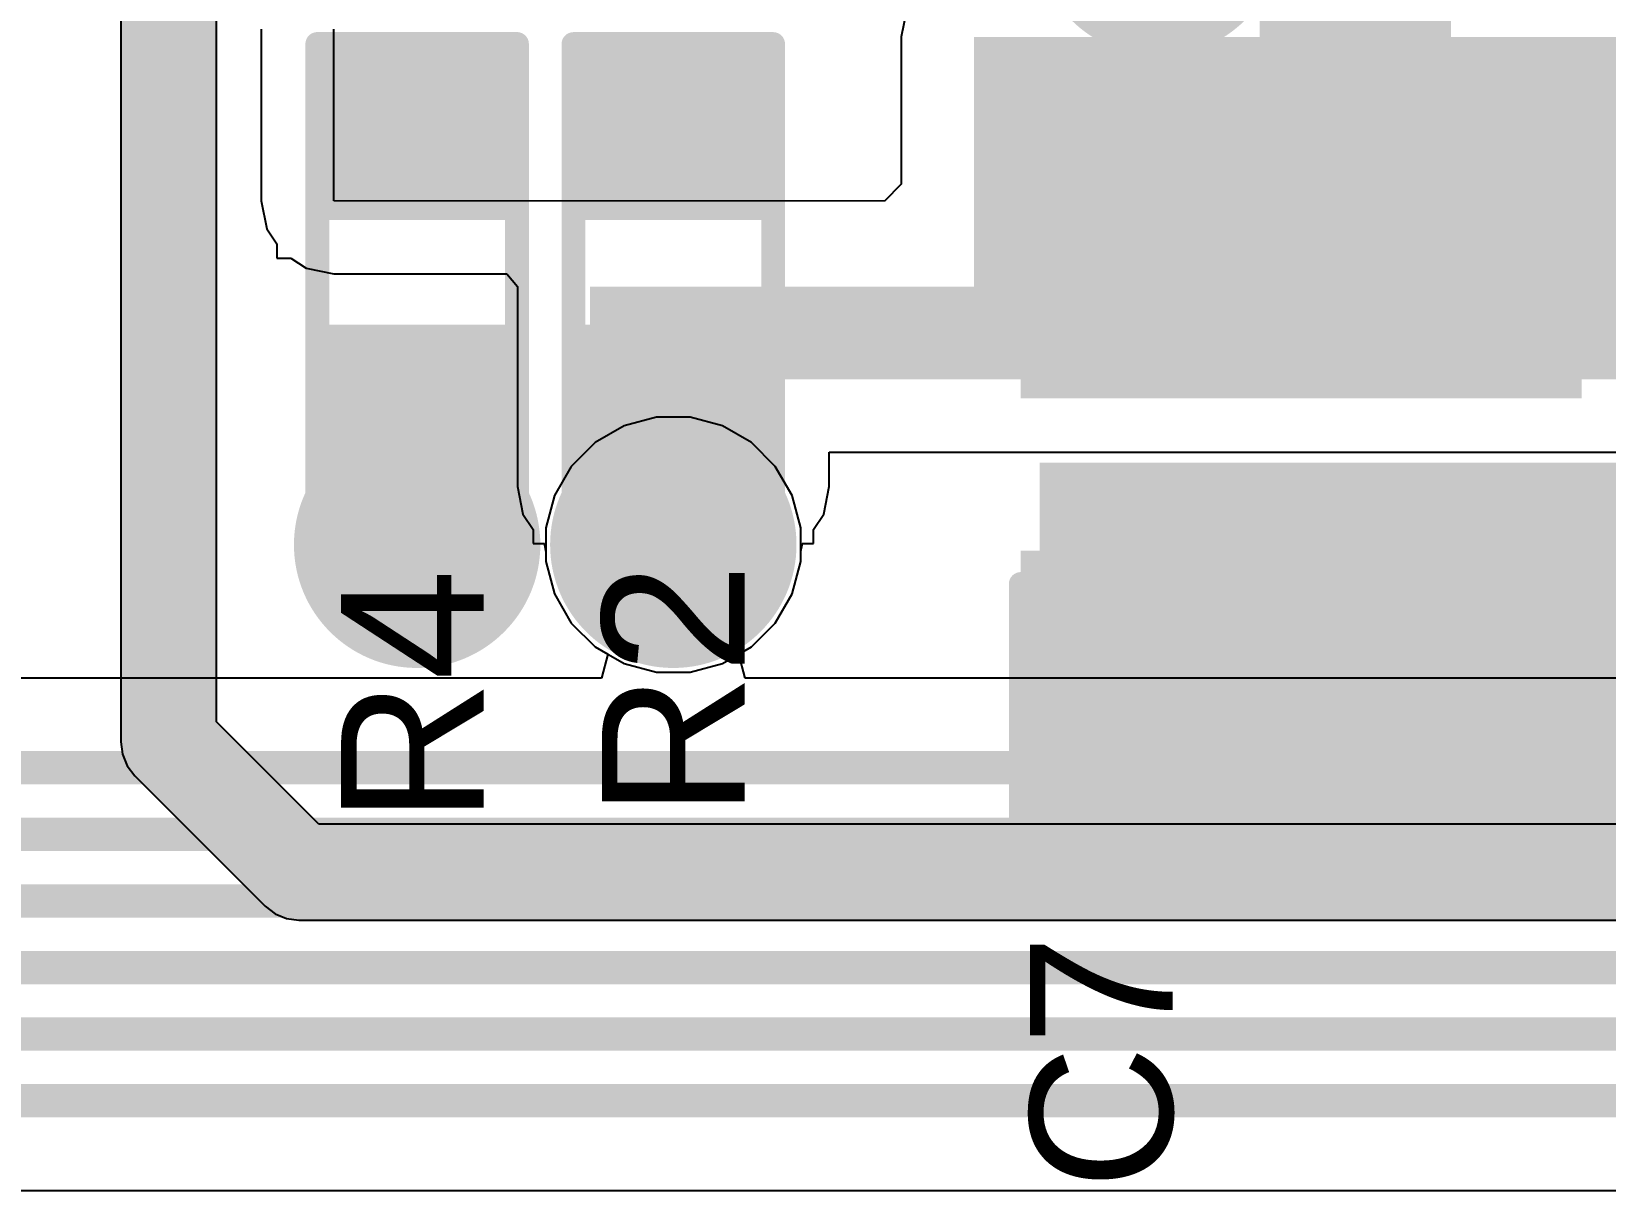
# Model space of a CAD drawing. Header units: inches. Extents: x -0.14 to 3.84, y -0.14 to 3.05.
# Drawn here: x 0.525 to 0.8561, y 1.3352 to 1.5788 of the extents above; entities that cross this region are included whole.
import ezdxf

# ---------------------------------------------------------------- set-up
doc = ezdxf.new("R2010")
doc.units = ezdxf.units.IN
doc.header["$MEASUREMENT"] = 0
for name, color, linetype in [('Bottom Layer', 5, 'Continuous'), ('Bottom Solder', 6, 'Continuous'), ('Ground Layer', 76, 'Continuous'), ('Power Layer', 16, 'Continuous'), ('Top Layer', 1, 'Continuous'), ('Top Overlay', 2, 'Continuous'), ('Top Paste', 8, 'Continuous'), ('Top Solder', 216, 'Continuous'), ('Via Holes', 16, 'Continuous')]:
    doc.layers.add(name, color=color, linetype=linetype)
doc.styles.add('Arial', font='', dxfattribs={"height": 0.2})
doc.styles.get('Arial').set_extended_font_data('Arial')

# ---------------------------------------------------------------- blocks, each defined once
blk = doc.blocks.new('R___0603_72')
at = {"layer": 'Top Layer'}
for points in [[(-0.015, 0.0175), (-0.015, -0.0175), (-0.045, -0.0175), (-0.045, 0.0175)], [(0.045, 0.0175), (0.045, -0.0175), (0.015, -0.0175), (0.015, 0.0175)]]:
    blk.add_hatch(color=1, dxfattribs=at).paths.add_polyline_path(points)
at = {"layer": 'Top Paste'}
for points in [[(-0.015, 0.0175), (-0.015, -0.0175), (-0.045, -0.0175), (-0.045, 0.0175)], [(0.045, 0.0175), (0.045, -0.0175), (0.015, -0.0175), (0.015, 0.0175)]]:
    blk.add_hatch(color=8, dxfattribs=at).paths.add_polyline_path(points)
at = {"layer": 'Top Solder'}
for points in [[(-0.011, 0.0215), (-0.011, -0.0215), (-0.049, -0.0215), (-0.049, 0.0215)], [(0.049, 0.0215), (0.049, -0.0215), (0.011, -0.0215), (0.011, 0.0215)]]:
    blk.add_hatch(color=216, dxfattribs=at).paths.add_polyline_path(points)
at = {"layer": 'Top Overlay'}
for points in [[(-0.048, 0.021, 0.005, 0.005, 0), (-0.048, -0.021, 0.005, 0.005, 0)], [(-0.048, 0.021, 0.005, 0.005, 0), (0.048, 0.021, 0.005, 0.005, 0)], [(0.048, 0.021, 0.005, 0.005, 0), (0.048, -0.021, 0.005, 0.005, 0)], [(-0.048, -0.021, 0.005, 0.005, 0), (0.048, -0.021, 0.005, 0.005, 0)]]:
    blk.add_lwpolyline(points, format="xyseb", dxfattribs=at)
for points in [[(-0.04925, 0.021, 0.0025, 0.0025, 1), (-0.04675, 0.021, 0.0025, 0.0025, 1)], [(-0.04925, 0.021, 0.0025, 0.0025, 1), (-0.04675, 0.021, 0.0025, 0.0025, 1)], [(0.04675, 0.021, 0.0025, 0.0025, 1), (0.04925, 0.021, 0.0025, 0.0025, 1)], [(0.04675, 0.021, 0.0025, 0.0025, 1), (0.04925, 0.021, 0.0025, 0.0025, 1)], [(-0.04925, -0.021, 0.0025, 0.0025, 1), (-0.04675, -0.021, 0.0025, 0.0025, 1)], [(-0.04925, -0.021, 0.0025, 0.0025, 1), (-0.04675, -0.021, 0.0025, 0.0025, 1)], [(0.04675, -0.021, 0.0025, 0.0025, 1), (0.04925, -0.021, 0.0025, 0.0025, 1)], [(0.04675, -0.021, 0.0025, 0.0025, 1), (0.04925, -0.021, 0.0025, 0.0025, 1)]]:
    blk.add_lwpolyline(points, format="xyseb", close=True, dxfattribs=at)
blk = doc.blocks.new('R___0603_74')
at = {"layer": 'Top Layer'}
for points in [[(-0.015, 0.0175), (-0.015, -0.0175), (-0.045, -0.0175), (-0.045, 0.0175)], [(0.045, 0.0175), (0.045, -0.0175), (0.015, -0.0175), (0.015, 0.0175)]]:
    blk.add_hatch(color=1, dxfattribs=at).paths.add_polyline_path(points)
at = {"layer": 'Top Paste'}
for points in [[(-0.015, 0.0175), (-0.015, -0.0175), (-0.045, -0.0175), (-0.045, 0.0175)], [(0.045, 0.0175), (0.045, -0.0175), (0.015, -0.0175), (0.015, 0.0175)]]:
    blk.add_hatch(color=8, dxfattribs=at).paths.add_polyline_path(points)
at = {"layer": 'Top Solder'}
for points in [[(-0.011, 0.0215), (-0.011, -0.0215), (-0.049, -0.0215), (-0.049, 0.0215)], [(0.049, 0.0215), (0.049, -0.0215), (0.011, -0.0215), (0.011, 0.0215)]]:
    blk.add_hatch(color=216, dxfattribs=at).paths.add_polyline_path(points)
at = {"layer": 'Top Overlay'}
for points in [[(-0.048, -0.021, 0.005, 0.005, 0), (-0.048, 0.021, 0.005, 0.005, 0)], [(0.048, 0.021, 0.005, 0.005, 0), (-0.048, 0.021, 0.005, 0.005, 0)], [(0.048, -0.021, 0.005, 0.005, 0), (0.048, 0.021, 0.005, 0.005, 0)], [(0.048, -0.021, 0.005, 0.005, 0), (-0.048, -0.021, 0.005, 0.005, 0)]]:
    blk.add_lwpolyline(points, format="xyseb", dxfattribs=at)
for points in [[(-0.04925, 0.021, 0.0025, 0.0025, 1), (-0.04675, 0.021, 0.0025, 0.0025, 1)], [(-0.04925, 0.021, 0.0025, 0.0025, 1), (-0.04675, 0.021, 0.0025, 0.0025, 1)], [(0.04675, 0.021, 0.0025, 0.0025, 1), (0.04925, 0.021, 0.0025, 0.0025, 1)], [(0.04675, 0.021, 0.0025, 0.0025, 1), (0.04925, 0.021, 0.0025, 0.0025, 1)], [(-0.04925, -0.021, 0.0025, 0.0025, 1), (-0.04675, -0.021, 0.0025, 0.0025, 1)], [(-0.04925, -0.021, 0.0025, 0.0025, 1), (-0.04675, -0.021, 0.0025, 0.0025, 1)], [(0.04675, -0.021, 0.0025, 0.0025, 1), (0.04925, -0.021, 0.0025, 0.0025, 1)], [(0.04675, -0.021, 0.0025, 0.0025, 1), (0.04925, -0.021, 0.0025, 0.0025, 1)]]:
    blk.add_lwpolyline(points, format="xyseb", close=True, dxfattribs=at)
blk = doc.blocks.new('C___1210_159')
at = {"layer": 'Top Layer'}
for points in [[(-0.08, 0.055), (-0.02, 0.055), (-0.02, -0.055), (-0.08, -0.055)], [(0.02, 0.055), (0.08, 0.055), (0.08, -0.055), (0.02, -0.055)]]:
    blk.add_hatch(color=1, dxfattribs=at).paths.add_polyline_path(points)
at = {"layer": 'Top Paste'}
for points in [[(-0.08, 0.055), (-0.02, 0.055), (-0.02, -0.055), (-0.08, -0.055)], [(0.02, 0.055), (0.08, 0.055), (0.08, -0.055), (0.02, -0.055)]]:
    blk.add_hatch(color=8, dxfattribs=at).paths.add_polyline_path(points)
at = {"layer": 'Top Solder'}
for points in [[(-0.084, 0.059), (-0.016, 0.059), (-0.016, -0.059), (-0.084, -0.059)], [(0.016, 0.059), (0.084, 0.059), (0.084, -0.059), (0.016, -0.059)]]:
    blk.add_hatch(color=216, dxfattribs=at).paths.add_polyline_path(points)
at = {"layer": 'Top Overlay'}
for points in [[(-0.084, -0.059, 0.005, 0.005, 0), (-0.084, 0.059, 0.005, 0.005, 0)], [(-0.023, 0.059, 0.005, 0.005, 0), (-0.084, 0.059, 0.005, 0.005, 0)], [(0.084, 0.059, 0.005, 0.005, 0), (0.023, 0.059, 0.005, 0.005, 0)], [(0.084, -0.059, 0.005, 0.005, 0), (0.084, 0.059, 0.005, 0.005, 0)], [(-0.023, -0.059, 0.005, 0.005, 0), (-0.084, -0.059, 0.005, 0.005, 0)], [(0.084, -0.059, 0.005, 0.005, 0), (0.023, -0.059, 0.005, 0.005, 0)]]:
    blk.add_lwpolyline(points, format="xyseb", dxfattribs=at)
for points in [[(-0.08525, 0.059, 0.0025, 0.0025, 1), (-0.08275, 0.059, 0.0025, 0.0025, 1)], [(-0.08525, 0.059, 0.0025, 0.0025, 1), (-0.08275, 0.059, 0.0025, 0.0025, 1)], [(-0.02425, 0.059, 0.0025, 0.0025, 1), (-0.02175, 0.059, 0.0025, 0.0025, 1)], [(0.02175, 0.059, 0.0025, 0.0025, 1), (0.02425, 0.059, 0.0025, 0.0025, 1)], [(0.08275, 0.059, 0.0025, 0.0025, 1), (0.08525, 0.059, 0.0025, 0.0025, 1)], [(0.08275, 0.059, 0.0025, 0.0025, 1), (0.08525, 0.059, 0.0025, 0.0025, 1)], [(-0.08525, -0.059, 0.0025, 0.0025, 1), (-0.08275, -0.059, 0.0025, 0.0025, 1)], [(-0.08525, -0.059, 0.0025, 0.0025, 1), (-0.08275, -0.059, 0.0025, 0.0025, 1)], [(-0.02425, -0.059, 0.0025, 0.0025, 1), (-0.02175, -0.059, 0.0025, 0.0025, 1)], [(0.02175, -0.059, 0.0025, 0.0025, 1), (0.02425, -0.059, 0.0025, 0.0025, 1)], [(0.08275, -0.059, 0.0025, 0.0025, 1), (0.08525, -0.059, 0.0025, 0.0025, 1)], [(0.08275, -0.059, 0.0025, 0.0025, 1), (0.08525, -0.059, 0.0025, 0.0025, 1)]]:
    blk.add_lwpolyline(points, format="xyseb", close=True, dxfattribs=at)

msp = doc.modelspace()

# ---------------------------------------------------------------- hatches: boundary and pattern name
at = {"layer": 'Bottom Layer'}
h = msp.add_hatch(color=5, dxfattribs=at)
edge = h.paths.add_edge_path()
edge.add_arc((0.60613, 1.4709), 0.01181, 0, 360)
h = msp.add_hatch(color=5, dxfattribs=at)
edge = h.paths.add_edge_path()
edge.add_arc((0.66001, 1.4709), 0.01181, 0, 360)
at = {"layer": 'Bottom Solder'}
h = msp.add_hatch(color=6, dxfattribs=at)
edge = h.paths.add_edge_path()
edge.add_arc((0.60613, 1.4709), 0.01581, 0, 360)
h = msp.add_hatch(color=6, dxfattribs=at)
edge = h.paths.add_edge_path()
edge.add_arc((0.66001, 1.4709), 0.01581, 0, 360)
at = {"layer": 'Ground Layer'}
h = msp.add_hatch(color=76, dxfattribs=at)
edge = h.paths.add_edge_path()
edge.add_arc((0.66001, 1.4709), 0.02591, 0, 360)
at = {"layer": 'Power Layer'}
h = msp.add_hatch(color=16, dxfattribs=at)
edge = h.paths.add_edge_path()
edge.add_arc((0.76201, 1.59953), 0.02591, 0, 360)
h = msp.add_hatch(color=16, dxfattribs=at)
edge = h.paths.add_edge_path()
edge.add_arc((0.60613, 1.4709), 0.02591, 0, 360)
at = {"layer": 'Top Layer'}
for points in [[(0.78336, 1.50564), (0.82361, 1.50564), (0.82361, 1.64131), (0.78336, 1.64131)], [(0.72323, 1.50564), (1.13229, 1.50564), (1.13229, 1.57764), (0.72323, 1.57764)], [(0.64251, 1.48314), (0.67751, 1.48314), (0.67751, 1.52514), (0.64251, 1.52514)], [(0.64251, 1.50564), (0.82992, 1.50564), (0.82992, 1.52514), (0.64251, 1.52514)], [(0.59431, 1.4709), (0.61792, 1.4709), (0.61792, 1.49815), (0.59431, 1.49815)], [(0.64819, 1.4709), (0.6718, 1.4709), (0.6718, 1.49814), (0.64819, 1.49814)], [(0.73709, 1.40564), (0.89699, 1.40564), (0.89699, 1.48814), (0.73709, 1.48814)]]:
    msp.add_hatch(color=1, dxfattribs=at).paths.add_polyline_path(points)
h = msp.add_hatch(color=1, dxfattribs=at)
edge = h.paths.add_edge_path()
edge.add_arc((0.60613, 1.4709), 0.01181, 0, 360)
h = msp.add_hatch(color=1, dxfattribs=at)
edge = h.paths.add_edge_path()
edge.add_arc((0.66001, 1.4709), 0.01181, 0, 360)
at = {"layer": 'Top Solder'}
h = msp.add_hatch(color=216, dxfattribs=at)
edge = h.paths.add_edge_path()
edge.add_arc((0.60613, 1.4709), 0.01581, 0, 360)
h = msp.add_hatch(color=216, dxfattribs=at)
edge = h.paths.add_edge_path()
edge.add_arc((0.66001, 1.4709), 0.01581, 0, 360)
at = {"layer": 'Via Holes'}
h = msp.add_hatch(color=7, dxfattribs=at)
edge = h.paths.add_edge_path()
edge.add_arc((0.60613, 1.4709), 0.00591, 0, 360)
h = msp.add_hatch(color=7, dxfattribs=at)
edge = h.paths.add_edge_path()
edge.add_arc((0.66001, 1.4709), 0.00591, 0, 360)

# ---------------------------------------------------------------- linework, layer by layer
at = {"layer": 'Bottom Layer'}
for p, q in [((0.65648, 1.49771), (0.64966, 1.49588)), ((0.66354, 1.49771), (0.65648, 1.49771)), ((0.67036, 1.49588), (0.66354, 1.49771)), ((0.64966, 1.49588), (0.64355, 1.49235)), ((0.67647, 1.49235), (0.67036, 1.49588)), ((0.64355, 1.49235), (0.63856, 1.48736)), ((0.68146, 1.48736), (0.67647, 1.49235)), ((0.63856, 1.48736), (0.63503, 1.48125)), ((0.68499, 1.48125), (0.68146, 1.48736)), ((0.63503, 1.48125), (0.6332, 1.47443)), ((0.68682, 1.47443), (0.68499, 1.48125)), ((0.6332, 1.47443), (0.6332, 1.46737)), ((0.68682, 1.46737), (0.68682, 1.47443)), ((0.6332, 1.46737), (0.63503, 1.46055)), ((0.68499, 1.46055), (0.68682, 1.46737)), ((0.63503, 1.46055), (0.63856, 1.45444)), ((0.68146, 1.45444), (0.68499, 1.46055)), ((0.63856, 1.45444), (0.64355, 1.44945)), ((0.67647, 1.44945), (0.68146, 1.45444)), ((0.64355, 1.44945), (0.64626, 1.44788)), ((0.64626, 1.44788), (0.64492, 1.44288)), ((0.67376, 1.44788), (0.67647, 1.44945)), ((0.6751, 1.44288), (0.67376, 1.44788)), ((0.64492, 1.44288), (0.4232, 1.44288)), ((0.93693, 1.44288), (0.6751, 1.44288)), ((0.48275, 1.33515), (1.00818, 1.33515))]:
    msp.add_line(p, q, dxfattribs=at)
for points in [[(0.41539, 1.42402, 0.007, 0.007, 0), (1.05736, 1.42402, 0.007, 0.007, 0)], [(0.1924, 1.41002, 0.007, 0.007, 0), (1.06316, 1.41002, 0.007, 0.007, 0)], [(0.19343, 1.39602, 0.007, 0.007, 0), (1.06896, 1.39602, 0.007, 0.007, 0)], [(0.41853, 1.38202, 0.007, 0.007, 0), (1.07476, 1.38202, 0.007, 0.007, 0)], [(0.46914, 1.36802, 0.007, 0.007, 0), (1.08056, 1.36802, 0.007, 0.007, 0)], [(0.47494, 1.35402, 0.007, 0.007, 0), (1.08636, 1.35402, 0.007, 0.007, 0)]]:
    msp.add_lwpolyline(points, format="xyseb", dxfattribs=at)
at = {"layer": 'Power Layer'}
for p, q in [((0.54378, 1.76687), (0.54378, 1.42947)), ((0.56396, 1.43364), (0.56396, 1.76269)), ((0.58546, 1.41214), (0.56396, 1.43364)), ((0.54378, 1.42947), (0.54413, 1.42686)), ((0.54413, 1.42686), (0.54513, 1.42442)), ((0.54513, 1.42442), (0.54674, 1.42233)), ((0.54674, 1.42233), (0.57415, 1.39493)), ((1.05859, 1.41214), (0.58546, 1.41214)), ((0.57415, 1.39493), (0.57624, 1.39332)), ((0.57624, 1.39332), (0.57867, 1.39232)), ((0.57867, 1.39232), (0.58128, 1.39197)), ((0.58128, 1.39197), (1.06277, 1.39197))]:
    msp.add_line(p, q, dxfattribs=at)
for points in [[(0.55387, 1.42947, 0.02, 0.02, 0), (0.55387, 1.76687, 0.02, 0.02, 0)], [(0.55387, 1.42947, 0.02, 0.02, 0), (0.58128, 1.40206, 0.02, 0.02, 0)], [(0.58128, 1.40206, 0.02, 0.02, 0), (1.06277, 1.40206, 0.02, 0.02, 0)]]:
    msp.add_lwpolyline(points, format="xyseb", dxfattribs=at)
for points in [[(0.54887, 1.42947, 0.01, 0.01, 1), (0.55887, 1.42947, 0.01, 0.01, 1)], [(0.54887, 1.42947, 0.01, 0.01, 1), (0.55887, 1.42947, 0.01, 0.01, 1)], [(0.57628, 1.40206, 0.01, 0.01, 1), (0.58628, 1.40206, 0.01, 0.01, 1)], [(0.57628, 1.40206, 0.01, 0.01, 1), (0.58628, 1.40206, 0.01, 0.01, 1)]]:
    msp.add_lwpolyline(points, format="xyseb", close=True, dxfattribs=at)
at = {"layer": 'Top Layer'}
for p, q in [((0.7091, 1.5835), (0.70794, 1.57764)), ((0.57334, 1.57929), (0.57334, 1.54315)), ((0.58863, 1.54315), (0.58863, 1.57929)), ((0.70794, 1.57764), (0.70794, 1.54668)), ((0.70794, 1.54668), (0.7044, 1.54314)), ((0.57334, 1.54315), (0.5745, 1.5373)), ((0.7044, 1.54314), (0.58863, 1.54315)), ((0.5745, 1.5373), (0.5745, 1.53729)), ((0.5745, 1.53729), (0.57663, 1.53411)), ((0.57663, 1.53411), (0.57663, 1.53115)), ((0.57663, 1.53115), (0.57959, 1.53115)), ((0.57959, 1.53115), (0.58278, 1.52902)), ((0.58278, 1.52902), (0.58278, 1.52902)), ((0.58278, 1.52902), (0.58863, 1.52785)), ((0.58863, 1.52785), (0.62499, 1.52785)), ((0.62499, 1.52785), (0.62722, 1.52514)), ((0.62722, 1.52514), (0.62722, 1.48314)), ((0.6928, 1.48314), (0.6928, 1.49035)), ((0.6928, 1.49035), (0.90293, 1.49035)), ((0.62722, 1.48314), (0.62838, 1.47729)), ((0.69164, 1.47729), (0.6928, 1.48314)), ((0.62838, 1.47729), (0.63051, 1.4741)), ((0.68951, 1.4741), (0.69164, 1.47729)), ((0.63051, 1.4741), (0.63051, 1.47114)), ((0.68951, 1.47114), (0.68951, 1.4741)), ((0.63051, 1.47114), (0.6329, 1.47114)), ((0.6329, 1.47114), (0.6329, 1.4709)), ((0.6329, 1.4709), (0.6332, 1.46938)), ((0.68682, 1.46954), (0.68709, 1.4709)), ((0.68709, 1.4709), (0.68709, 1.47114)), ((0.68709, 1.47114), (0.68951, 1.47114)), ((0.6332, 1.46938), (0.6332, 1.46737)), ((0.6332, 1.46737), (0.63503, 1.46055)), ((0.68499, 1.46055), (0.68682, 1.46737)), ((0.68682, 1.46737), (0.68682, 1.46954)), ((0.63503, 1.46055), (0.63856, 1.45444)), ((0.68146, 1.45444), (0.68499, 1.46055)), ((0.63856, 1.45444), (0.64355, 1.44945)), ((0.67647, 1.44945), (0.68146, 1.45444)), ((0.64355, 1.44945), (0.64966, 1.44592)), ((0.67036, 1.44592), (0.67647, 1.44945)), ((0.64966, 1.44592), (0.65648, 1.44409)), ((0.65648, 1.44409), (0.66354, 1.44409)), ((0.66354, 1.44409), (0.67036, 1.44592))]:
    msp.add_line(p, q, dxfattribs=at)

# ---------------------------------------------------------------- block references
for name, p, rotation in [('R___0603_72', (0.60613, 1.52815), 90), ('R___0603_74', (0.66001, 1.52814), 270), ('C___1210_159', (0.79209, 1.48564), 270)]:
    msp.add_blockref(name, p, dxfattribs=dict(rotation=rotation))

# ---------------------------------------------------------------- texts
at = {"layer": 'Top Overlay', "style": 'Arial'}
for s, p in [('R4', (0.62013, 1.41216)), ('R2', (0.67501, 1.41351)), ('C7', (0.76501, 1.33534))]:
    msp.add_text(s, height=0.03, rotation=90, dxfattribs=at).set_placement(p)

doc.saveas('drawing.dxf')
